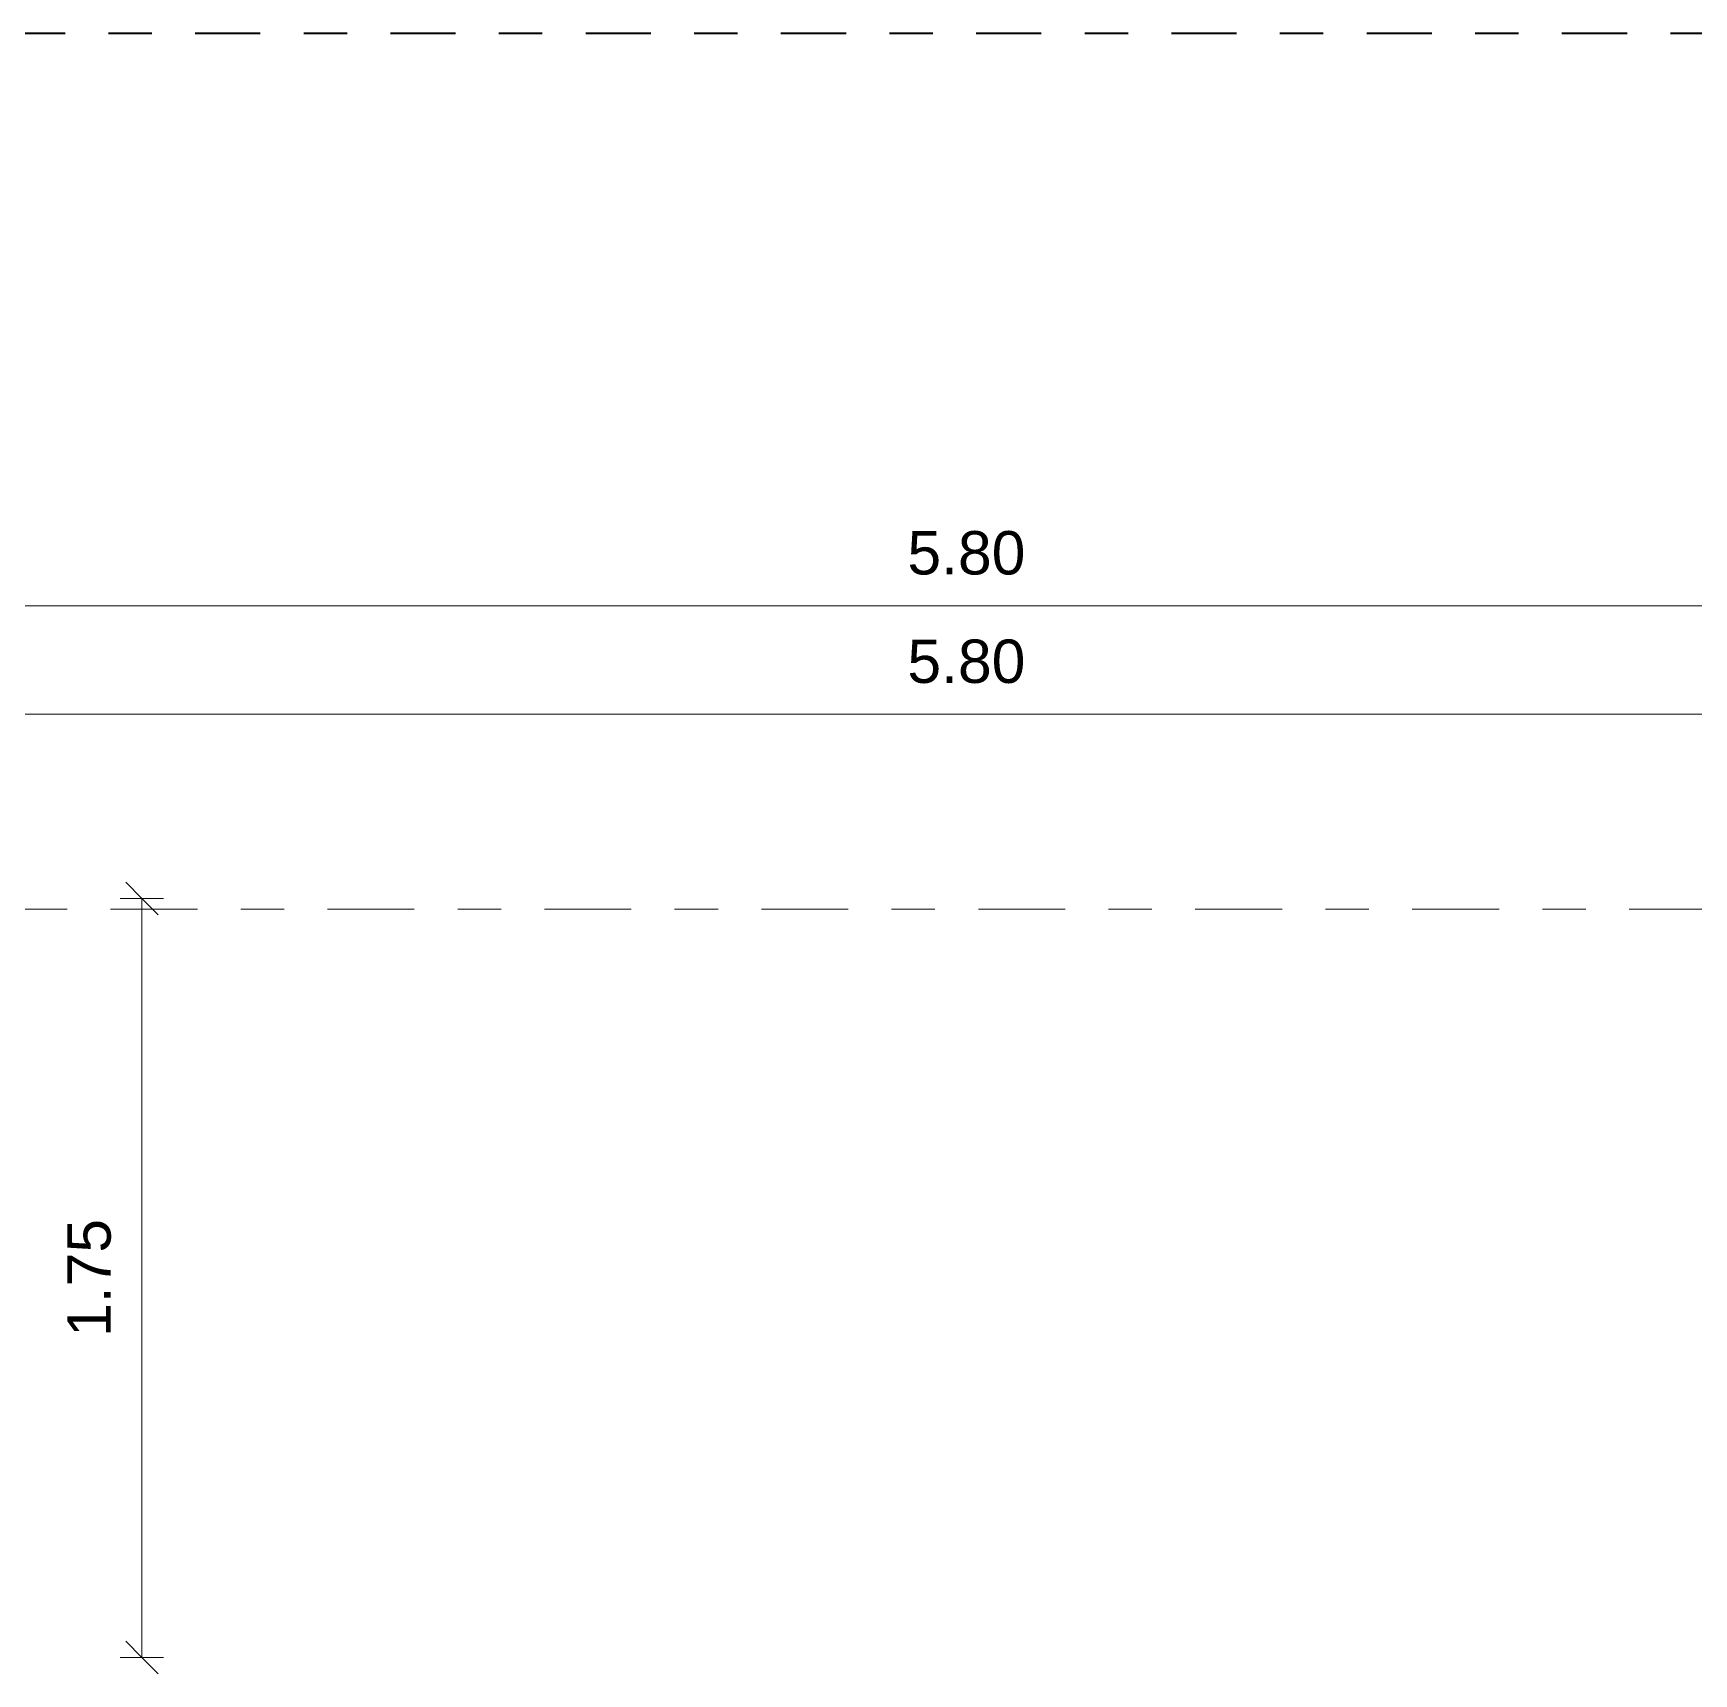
# Model space of a CAD drawing. Header units: metres. Extents: x -85.4 to -16.9, y -21.5 to 5.8.
# Drawn here: x -56.959 to -53.131, y -6.386 to -2.603 of the extents above; entities that cross this region are included whole.
import ezdxf

# ---------------------------------------------------------------- set-up
doc = ezdxf.new("R2010")
doc.units = ezdxf.units.M
doc.linetypes.add('_Rasterlinie_', pattern=[0.375, 0.2, -0.05, 0.075, -0.05])
doc.linetypes.add('Strichpunkt - Mittel', pattern=[0.35, 0.15, -0.1, 0, -0.1])
for name, color, linetype, lineweight in [('A-____-____-DIMS', 7, 'Continuous', 5), ('A-____-____-DIMS-50', 7, 'Continuous', 5), ('S-GRID-____-OTLN', 7, 'Continuous', 5)]:
    doc.layers.add(name, color=color, linetype=linetype, lineweight=lineweight)
doc.layers.add('A-____-MATC-OTLN', color=7, linetype='Strichpunkt - Mittel', lineweight=40, true_color=0x0080ff)
doc.styles.add('Arial_2', font='arial.ttf', dxfattribs={"height": 0.1})
doc.dimstyles.new('SUB_Rohbau_fein_1', dxfattribs={"dimscale": 0.3048, "dimtxt": 0.102026, "dimasz": 0.246063, "dimexe": 0.164042, "dimexo": 0.0625, "dimgap": 0.123031, "dimtad": 1, "dimrnd": 0.005, "dimzin": 0, "dimdsep": 46, "dimtxsty": 'Arial_2', "dimblk1": 'OBLIQUE', "dimblk2": 'OBLIQUE', "dimsah": 1, "dimcen": 0.09, "dimazin": 0, "dimtfac": 1, "dimtdec": 4, "dimtix": 1, "dimtmove": 0, "dimatfit": 3, "dimfxl": 0.164042, "dimfxlon": 1, "dimtvp": 1, "dimtfill": 1, "dimtolj": 1, "dimtzin": 0, "dimarcsym": 2})

# ---------------------------------------------------------------- blocks, each defined once
blk = doc.blocks.new('DIMBLOCK117--01_UG_OK_FFB_AF_lu')
at = {"layer": 'A-____-____-DIMS-50'}
for p, q in [((-57.708, -4.1734), (-57.708, -4.1234)), ((-51.908, -4.1734), (-51.908, -4.1234)), ((-57.708, -4.1734), (-57.6705, -4.1359)), ((-51.908, -4.1734), (-51.8705, -4.1359)), ((-57.708, -4.1734), (-57.7455, -4.2109)), ((-57.708, -4.1734), (-51.908, -4.1734)), ((-57.708, -4.1734), (-57.708, -4.2234)), ((-51.908, -4.1734), (-51.9455, -4.2109)), ((-51.908, -4.1734), (-51.908, -4.2234))]:
    blk.add_line(p, q, dxfattribs=at)
at = {"layer": 'A-____-____-DIMS-50', "color": 0, "insert": (-54.9437, -4.0014), "char_height": 0.1, "width": 0.325653, "attachment_point": 1, "line_spacing_factor": 0.941778, "style": 'Arial_2', "bg_fill": 3, "box_fill_scale": 1.25, "bg_fill_color": 256, "bg_fill_true_color": 13158600, "bg_fill_transparency": 0}
blk.add_mtext('5.80', dxfattribs=at)
blk = doc.blocks.new('_Oblique')
at = {"color": 0, "linetype": 'ByBlock', "lineweight": -2}
blk.add_line((-0.5, -0.5), (0.5, 0.5), dxfattribs=at)
blk = doc.blocks.new('DIMBLOCK202--01_UG_OK_FFB_AF_lu')
at = {"layer": 'A-____-____-DIMS-50'}
for p, q in [((-56.708, -4.5984), (-56.7455, -4.5609)), ((-56.708, -4.5984), (-56.758, -4.5984)), ((-56.708, -6.3484), (-56.708, -4.5984)), ((-56.708, -4.5984), (-56.6705, -4.6359)), ((-56.708, -4.5984), (-56.658, -4.5984)), ((-56.708, -6.3484), (-56.7455, -6.3109)), ((-56.708, -6.3484), (-56.758, -6.3484)), ((-56.708, -6.3484), (-56.6705, -6.3859)), ((-56.708, -6.3484), (-56.658, -6.3484))]:
    blk.add_line(p, q, dxfattribs=at)
at = {"layer": 'A-____-____-DIMS-50', "color": 0, "insert": (-56.88, -5.6091), "char_height": 0.1, "width": 0.325653, "attachment_point": 1, "rotation": 90, "line_spacing_factor": 0.941778, "style": 'Arial_2', "bg_fill": 3, "box_fill_scale": 1.25, "bg_fill_color": 256, "bg_fill_true_color": 13158600, "bg_fill_transparency": 0}
blk.add_mtext('1.75', dxfattribs=at)
blk = doc.blocks.new('DIMBLOCK248--01_UG_OK_FFB_AF_lu')
at = {"layer": 'A-____-____-DIMS-50'}
for p, q in [((-57.708, -3.9234), (-57.708, -3.8734)), ((-57.708, -3.9234), (-57.6705, -3.8859)), ((-51.908, -3.9234), (-51.908, -3.8734)), ((-51.908, -3.9234), (-51.8705, -3.8859)), ((-57.708, -3.9234), (-57.7455, -3.9609)), ((-57.708, -3.9234), (-51.908, -3.9234)), ((-57.708, -3.9234), (-57.708, -3.9734)), ((-51.908, -3.9234), (-51.9455, -3.9609)), ((-51.908, -3.9234), (-51.908, -3.9734))]:
    blk.add_line(p, q, dxfattribs=at)
at = {"layer": 'A-____-____-DIMS-50', "color": 0, "insert": (-54.9437, -3.7514), "char_height": 0.1, "width": 0.325653, "attachment_point": 1, "line_spacing_factor": 0.941778, "style": 'Arial_2', "bg_fill": 3, "box_fill_scale": 1.25, "bg_fill_color": 256, "bg_fill_true_color": 13158600, "bg_fill_transparency": 0}
blk.add_mtext('5.80', dxfattribs=at)

msp = doc.modelspace()

# ---------------------------------------------------------------- linework, layer by layer
at = {"layer": 'A-____-MATC-OTLN'}
msp.add_line((-85.3852, -2.6034), (-18.5205, -2.6034), dxfattribs=at)
at = {"layer": 'S-GRID-____-OTLN', "color": 8, "linetype": '_Rasterlinie_', "true_color": 0x808080}
msp.add_line((-80.7802, -4.6234), (-33.0021, -4.6234), dxfattribs=at)

# ---------------------------------------------------------------- dimensions: what is measured, and where the dimension line sits
at = {"layer": 'A-____-____-DIMS'}
dim = msp.add_linear_dim(base=(-51.908, -4.1734), p1=(-57.708, -4.2234), p2=(-51.908, -4.2234), dimstyle='SUB_Rohbau_fein_1', override={"dimpost": '<>', "dimfxl": 5.8}, dxfattribs=at)
dim.commit()
dim.dimension.update_dxf_attribs({"geometry": 'DIMBLOCK117--01_UG_OK_FFB_AF_lu', "text_midpoint": (-54.808, -4.0849)})

# ---------------------------------------------------------------- next in the draw order: dimensions: what is measured, and where the dimension line sits
dim = msp.add_linear_dim(base=(-51.908, -3.9234), p1=(-57.708, -3.9734), p2=(-51.908, -3.9734), dimstyle='SUB_Rohbau_fein_1', override={"dimpost": '<>', "dimfxl": 5.8}, dxfattribs=at)
dim.commit()
dim.dimension.update_dxf_attribs({"geometry": 'DIMBLOCK248--01_UG_OK_FFB_AF_lu', "text_midpoint": (-54.808, -3.8349)})
dim = msp.add_linear_dim(base=(-56.708, -4.5984), p1=(-56.758, -6.3484), p2=(-56.758, -4.5984), angle=90, dimstyle='SUB_Rohbau_fein_1', override={"dimpost": '<>', "dimfxl": 1.75}, dxfattribs=at)
dim.commit()
dim.dimension.update_dxf_attribs({"geometry": 'DIMBLOCK202--01_UG_OK_FFB_AF_lu', "text_midpoint": (-56.7966, -5.4734)})

doc.saveas('drawing.dxf')
